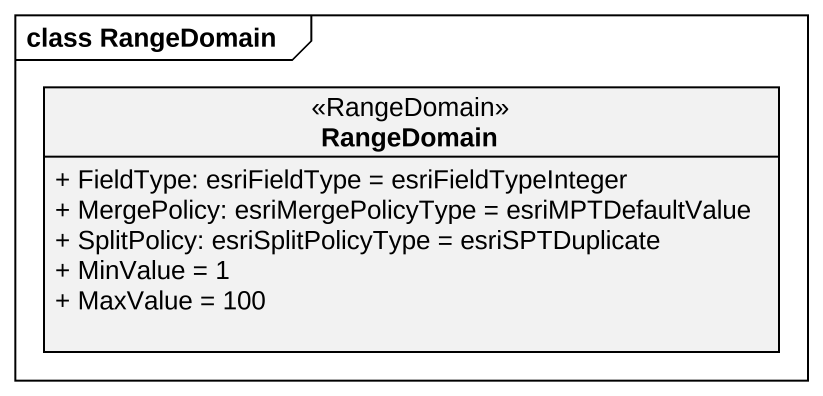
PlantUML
@startuml
mainframe class RangeDomain
hide circle
hide empty members
skinparam classAttributeIconSize 0
class RangeDomain <<RangeDomain>> {
  + FieldType: esriFieldType = esriFieldTypeInteger
  + MergePolicy: esriMergePolicyType = esriMPTDefaultValue
  + SplitPolicy: esriSplitPolicyType = esriSPTDuplicate
  + MinValue = 1
  + MaxValue = 100
}
@enduml
